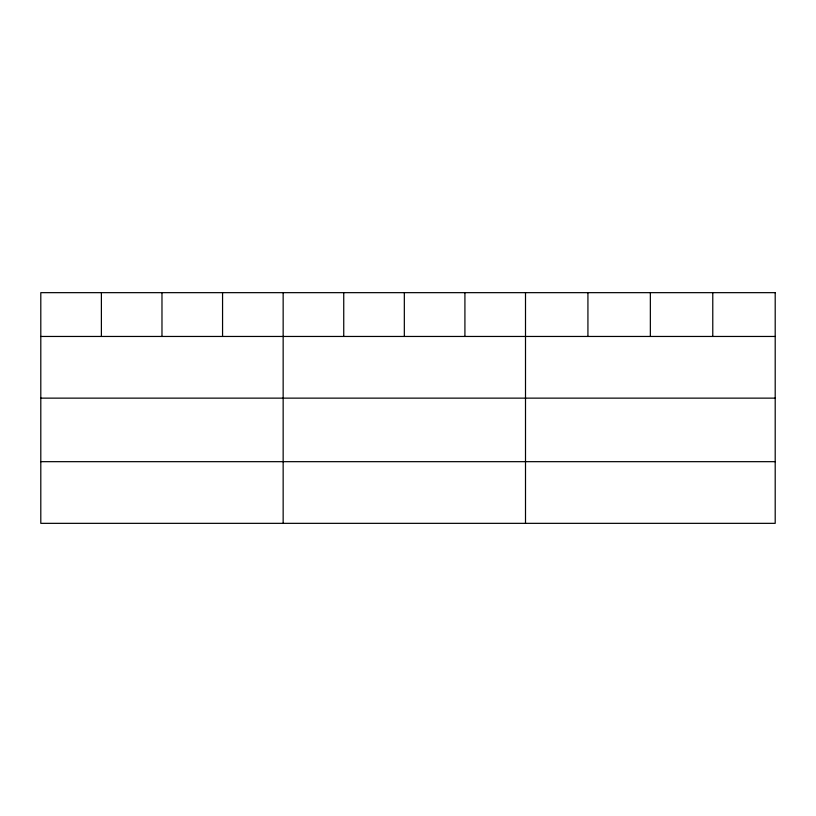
<?xml version="1.0" encoding="UTF-8"?>
<svg xmlns="http://www.w3.org/2000/svg" width="816" height="816" viewBox="0 0 816 816"><rect width="100%" height="100%" fill="white"/><g stroke="black" fill="none" stroke-linecap="round" stroke-linejoin="round"><path stroke-width="1.22" d="M40.8 336.457L775.2 336.457M40.8 398.137L775.2 398.137M40.8 461.672L775.2 461.672M712.776 292.658L712.776 336.457M650.352 292.658L650.352 336.457M587.928 292.658L587.928 336.457M525.504 292.658L525.504 523.342M464.916 292.658L464.916 336.457M404.328 292.658L404.328 336.457M343.74 292.658L343.74 336.457M283.152 292.658L283.152 523.342M222.564 292.658L222.564 336.457M161.976 292.658L161.976 336.457M101.388 292.658L101.388 336.457M775.2 292.658L40.8 292.658L40.8 523.342L775.2 523.342L775.2 292.658"/></g></svg>
